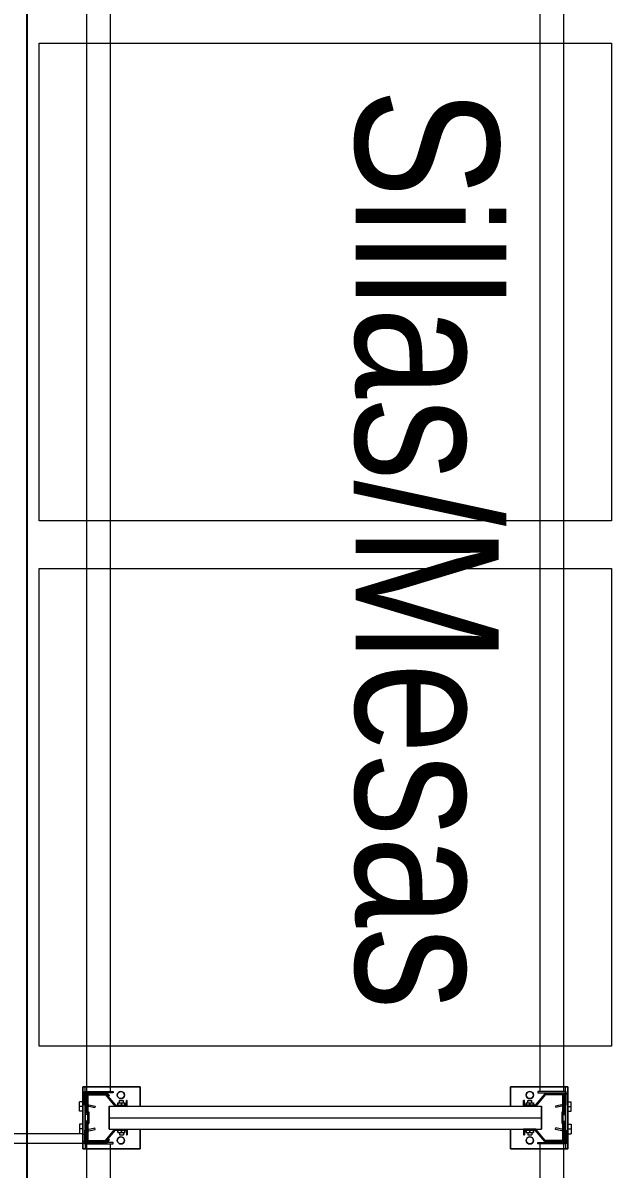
# Model space of a CAD drawing. Header units: metres. Extents: x 0 to 8715937, y -236336 to 216.
# Drawn here: x 122.657 to 123.91, y 82.687 to 85.087 of the extents above; entities that cross this region are included whole.
import ezdxf

# ---------------------------------------------------------------- set-up
doc = ezdxf.new("R2010")
doc.units = ezdxf.units.M
doc.header["$MEASUREMENT"] = 0
for name, color, linetype in [('0-BLOCK-EQUIPAMIENTO', 7, 'Continuous'), ('AAA BAST', 5, 'Continuous'), ('AAA CONECT', 3, 'Continuous'), ('AAA LARG', 1, 'Continuous'), ('AAA PALLETS', 7, 'Continuous'), ('TEXTO', 7, 'Continuous')]:
    doc.layers.add(name, color=color, linetype=linetype)
doc.styles.add('AR', font='arial.ttf')

# ---------------------------------------------------------------- blocks, each defined once
blk = doc.blocks.new('1A MODULO D FTE')
at = {"layer": 'AAA BAST', "lineweight": 5}
for points in [[(-2.34, 0.415), (-2.34, 0.417), (-2.35, 0.417), (-2.35, 0.44), (-2.326, 0.46), (-2.326, 0.5), (-2.366, 0.5), (-2.366, 0.498), (-2.386, 0.498), (-2.386, 0.5), (-2.426, 0.5), (-2.426, 0.46), (-2.402, 0.44), (-2.402, 0.417), (-2.412, 0.417), (-2.412, 0.415), (-2.4, 0.415), (-2.4, 0.4409), (-2.424, 0.4609), (-2.424, 0.498), (-2.388, 0.498), (-2.388, 0.496), (-2.364, 0.496), (-2.364, 0.498), (-2.328, 0.498), (-2.328, 0.4609), (-2.352, 0.4409), (-2.352, 0.415)], [(-0.012, 0.415), (-0.012, 0.417), (-0.002, 0.417), (-0.002, 0.44), (-0.026, 0.46), (-0.026, 0.5), (0.014, 0.5), (0.014, 0.498), (0.034, 0.498), (0.034, 0.5), (0.074, 0.5), (0.074, 0.46), (0.05, 0.44), (0.05, 0.417), (0.06, 0.417), (0.06, 0.415), (0.048, 0.415), (0.048, 0.4409), (0.072, 0.4609), (0.072, 0.498), (0.036, 0.498), (0.036, 0.496), (0.012, 0.496), (0.012, 0.498), (-0.024, 0.498), (-0.024, 0.4609), (0, 0.4409), (0, 0.415)], [(-2.34, -0.415), (-2.34, -0.417), (-2.35, -0.417), (-2.35, -0.44), (-2.326, -0.46), (-2.326, -0.5), (-2.366, -0.5), (-2.366, -0.498), (-2.386, -0.498), (-2.386, -0.5), (-2.426, -0.5), (-2.426, -0.46), (-2.402, -0.44), (-2.402, -0.417), (-2.412, -0.417), (-2.412, -0.415), (-2.4, -0.415), (-2.4, -0.4409), (-2.424, -0.4609), (-2.424, -0.498), (-2.388, -0.498), (-2.388, -0.496), (-2.364, -0.496), (-2.364, -0.498), (-2.328, -0.498), (-2.328, -0.4609), (-2.352, -0.4409), (-2.352, -0.415)], [(-0.012, -0.415), (-0.012, -0.417), (-0.002, -0.417), (-0.002, -0.44), (-0.026, -0.46), (-0.026, -0.5), (0.014, -0.5), (0.014, -0.498), (0.034, -0.498), (0.034, -0.5), (0.074, -0.5), (0.074, -0.46), (0.05, -0.44), (0.05, -0.417), (0.06, -0.417), (0.06, -0.415), (0.048, -0.415), (0.048, -0.4409), (0.072, -0.4609), (0.072, -0.498), (0.036, -0.498), (0.036, -0.496), (0.012, -0.496), (0.012, -0.498), (-0.024, -0.498), (-0.024, -0.4609), (0, -0.4409), (0, -0.415)]]:
    blk.add_hatch(color=251, dxfattribs=at).paths.add_polyline_path(points)
at = {"layer": 'AAA BAST', "color": 251, "lineweight": 5}
for p, q in [((-2.426, 0.5082), (-2.441, 0.5082)), ((-2.441, 0.5082), (-2.441, 0.3882)), ((-2.326, 0.5082), (-2.426, 0.5082)), ((-2.426, 0.5082), (-2.426, 0.5032)), ((-2.3895, 0.5152), (-2.4095, 0.5152)), ((-2.4095, 0.5082), (-2.4095, 0.5152)), ((-2.3995, 0.5082), (-2.3995, 0.5152)), ((-2.3895, 0.5082), (-2.3895, 0.5152)), ((-2.3625, 0.5152), (-2.3425, 0.5152)), ((-2.3625, 0.5082), (-2.3625, 0.5152)), ((-2.3525, 0.5082), (-2.3525, 0.5152)), ((-2.3425, 0.5082), (-2.3425, 0.5152)), ((-2.326, 0.5032), (-2.326, 0.5082)), ((-2.311, 0.5082), (-2.326, 0.5082)), ((-2.311, 0.3882), (-2.311, 0.5082)), ((-0.041, 0.3882), (-0.041, 0.5082)), ((-0.041, 0.5082), (-0.026, 0.5082)), ((-0.026, 0.5032), (-0.026, 0.5082)), ((-0.026, 0.5082), (0.074, 0.5082)), ((0.0105, 0.5152), (-0.0095, 0.5152)), ((-0.0095, 0.5082), (-0.0095, 0.5152)), ((0.0005, 0.5082), (0.0005, 0.5152)), ((0.0105, 0.5082), (0.0105, 0.5152)), ((0.0375, 0.5152), (0.0575, 0.5152)), ((0.0375, 0.5082), (0.0375, 0.5152)), ((0.0475, 0.5082), (0.0475, 0.5152)), ((0.0575, 0.5082), (0.0575, 0.5152)), ((0.074, 0.5082), (0.074, 0.5032)), ((0.074, 0.5082), (0.089, 0.5082)), ((0.089, 0.5082), (0.089, 0.3882)), ((-2.426, 0.5032), (-2.441, 0.5032)), ((-2.426, 0.5032), (-2.326, 0.5032)), ((-2.386, 0.5), (-2.426, 0.5)), ((-2.426, 0.5), (-2.426, 0.46)), ((-2.424, 0.498), (-2.424, 0.4609)), ((-2.388, 0.498), (-2.424, 0.498)), ((-2.416, 0.5), (-2.416, 0.5032)), ((-2.416, 0.5032), (-2.383, 0.5032)), ((-2.388, 0.498), (-2.388, 0.496)), ((-2.364, 0.496), (-2.388, 0.496)), ((-2.386, 0.5), (-2.386, 0.498)), ((-2.386, 0.5), (-2.383, 0.5)), ((-2.366, 0.498), (-2.386, 0.498)), ((-2.383, 0.5), (-2.383, 0.5032)), ((-2.369, 0.5), (-2.369, 0.5032)), ((-2.366, 0.5), (-2.369, 0.5)), ((-2.326, 0.5), (-2.366, 0.5)), ((-2.366, 0.5), (-2.366, 0.498)), ((-2.328, 0.498), (-2.364, 0.498)), ((-2.364, 0.498), (-2.364, 0.496)), ((-2.336, 0.5), (-2.336, 0.5032)), ((-2.328, 0.498), (-2.328, 0.4609)), ((-2.326, 0.5032), (-2.311, 0.5032)), ((-2.326, 0.5), (-2.326, 0.46)), ((-0.026, 0.5032), (-0.041, 0.5032)), ((0.074, 0.5032), (-0.026, 0.5032)), ((-0.026, 0.5), (0.014, 0.5)), ((-0.026, 0.5), (-0.026, 0.46)), ((-0.024, 0.498), (-0.024, 0.4609)), ((-0.024, 0.498), (0.012, 0.498)), ((-0.016, 0.5), (-0.016, 0.5032)), ((0.012, 0.498), (0.012, 0.496)), ((0.012, 0.496), (0.036, 0.496)), ((0.014, 0.5), (0.014, 0.498)), ((0.014, 0.5), (0.017, 0.5)), ((0.014, 0.498), (0.034, 0.498)), ((0.017, 0.5), (0.017, 0.5032)), ((0.031, 0.5), (0.031, 0.5032)), ((0.064, 0.5032), (0.031, 0.5032)), ((0.034, 0.5), (0.031, 0.5)), ((0.034, 0.5), (0.074, 0.5)), ((0.034, 0.5), (0.034, 0.498)), ((0.036, 0.498), (0.072, 0.498)), ((0.036, 0.498), (0.036, 0.496)), ((0.064, 0.5), (0.064, 0.5032)), ((0.072, 0.498), (0.072, 0.4609)), ((0.074, 0.5032), (0.089, 0.5032)), ((0.074, 0.5), (0.074, 0.46)), ((-2.426, 0.46), (-2.402, 0.44)), ((-2.424, 0.4609), (-2.4, 0.4409)), ((-2.328, 0.4609), (-2.352, 0.4409)), ((-2.326, 0.46), (-2.35, 0.44)), ((-0.026, 0.46), (-0.002, 0.44)), ((-0.024, 0.4609), (0, 0.4409)), ((0.072, 0.4609), (0.048, 0.4409)), ((0.074, 0.46), (0.05, 0.44)), ((-2.402, 0.436), (-2.407, 0.436)), ((-2.407, 0.421), (-2.407, 0.436)), ((-2.402, 0.44), (-2.402, 0.417)), ((-2.4, 0.453), (-2.376, 0.453)), ((-2.4, -0.453), (-2.4, 0.453)), ((-2.4, 0.4409), (-2.4, 0.415)), ((-2.376, 0.453), (-2.352, 0.453)), ((-2.376, -0.453), (-2.376, 0.453)), ((-2.352, -0.453), (-2.352, 0.453)), ((-2.352, 0.4409), (-2.352, 0.415)), ((-2.35, 0.44), (-2.35, 0.417)), ((-2.345, 0.436), (-2.35, 0.436)), ((-2.35, 0.421), (-2.35, 0.436)), ((-2.345, 0.421), (-2.345, 0.436)), ((-2.345, 0.4328), (-2.34, 0.4328)), ((-2.34, 0.4243), (-2.34, 0.4328)), ((-0.007, 0.4328), (-0.012, 0.4328)), ((-0.012, 0.4243), (-0.012, 0.4328)), ((-0.007, 0.436), (-0.002, 0.436)), ((-0.007, 0.421), (-0.007, 0.436)), ((-0.002, 0.44), (-0.002, 0.417)), ((-0.002, 0.421), (-0.002, 0.436)), ((0.024, 0.453), (0, 0.453)), ((0, -0.453), (0, 0.453)), ((0, 0.4409), (0, 0.415)), ((0.048, 0.453), (0.024, 0.453)), ((0.024, -0.453), (0.024, 0.453)), ((0.048, -0.453), (0.048, 0.453)), ((0.048, 0.4409), (0.048, 0.415)), ((0.05, 0.44), (0.05, 0.417)), ((0.05, 0.436), (0.055, 0.436)), ((0.055, 0.421), (0.055, 0.436)), ((-2.402, 0.417), (-2.412, 0.417)), ((-2.412, 0.417), (-2.412, 0.415)), ((-2.4, 0.415), (-2.412, 0.415)), ((-2.402, 0.4285), (-2.407, 0.4285)), ((-2.402, 0.421), (-2.407, 0.421)), ((-2.352, 0.415), (-2.34, 0.415)), ((-2.345, 0.4285), (-2.35, 0.4285)), ((-2.345, 0.421), (-2.35, 0.421)), ((-2.35, 0.417), (-2.34, 0.417)), ((-2.345, 0.4243), (-2.34, 0.4243)), ((-2.34, 0.415), (-2.34, 0.417)), ((-0.007, 0.4243), (-0.012, 0.4243)), ((-0.002, 0.417), (-0.012, 0.417)), ((-0.012, 0.415), (-0.012, 0.417)), ((0, 0.415), (-0.012, 0.415)), ((-0.007, 0.4285), (-0.002, 0.4285)), ((-0.007, 0.421), (-0.002, 0.421)), ((0.048, 0.415), (0.06, 0.415)), ((0.05, 0.4285), (0.055, 0.4285)), ((0.05, 0.421), (0.055, 0.421)), ((0.05, 0.417), (0.06, 0.417)), ((0.06, 0.417), (0.06, 0.415)), ((-2.441, 0.3882), (-2.4, 0.3882)), ((-2.352, 0.3882), (-2.311, 0.3882)), ((0, 0.3882), (-0.041, 0.3882)), ((0.089, 0.3882), (0.048, 0.3882)), ((-2.441, -0.5082), (-2.441, -0.3882)), ((-2.441, -0.3882), (-2.4, -0.3882)), ((-2.352, -0.3882), (-2.311, -0.3882)), ((-2.311, -0.3882), (-2.311, -0.5082)), ((0, -0.3882), (-0.041, -0.3882)), ((-0.041, -0.3882), (-0.041, -0.5082)), ((0.089, -0.3882), (0.048, -0.3882)), ((0.089, -0.5082), (0.089, -0.3882)), ((-2.4, -0.415), (-2.412, -0.415)), ((-2.412, -0.417), (-2.412, -0.415)), ((-2.402, -0.417), (-2.412, -0.417)), ((-2.402, -0.4199), (-2.407, -0.4199)), ((-2.407, -0.4349), (-2.407, -0.4199)), ((-2.402, -0.4274), (-2.407, -0.4274)), ((-2.402, -0.44), (-2.402, -0.417)), ((-2.4, -0.4409), (-2.4, -0.415)), ((-2.352, -0.4409), (-2.352, -0.415)), ((-2.352, -0.415), (-2.34, -0.415)), ((-2.35, -0.44), (-2.35, -0.417)), ((-2.35, -0.417), (-2.34, -0.417)), ((-2.345, -0.4199), (-2.35, -0.4199)), ((-2.35, -0.4349), (-2.35, -0.4199)), ((-2.345, -0.4274), (-2.35, -0.4274)), ((-2.345, -0.4349), (-2.345, -0.4199)), ((-2.345, -0.4232), (-2.34, -0.4232)), ((-2.345, -0.4317), (-2.34, -0.4317)), ((-2.34, -0.415), (-2.34, -0.417)), ((-2.34, -0.4317), (-2.34, -0.4232)), ((0, -0.415), (-0.012, -0.415)), ((-0.012, -0.415), (-0.012, -0.417)), ((-0.002, -0.417), (-0.012, -0.417)), ((-0.007, -0.4232), (-0.012, -0.4232)), ((-0.012, -0.4317), (-0.012, -0.4232)), ((-0.007, -0.4317), (-0.012, -0.4317)), ((-0.007, -0.4199), (-0.002, -0.4199)), ((-0.007, -0.4349), (-0.007, -0.4199)), ((-0.007, -0.4274), (-0.002, -0.4274)), ((-0.002, -0.44), (-0.002, -0.417)), ((-0.002, -0.4349), (-0.002, -0.4199)), ((0, -0.4409), (0, -0.415)), ((0.048, -0.4409), (0.048, -0.415)), ((0.048, -0.415), (0.06, -0.415)), ((0.05, -0.44), (0.05, -0.417)), ((0.05, -0.417), (0.06, -0.417)), ((0.05, -0.4199), (0.055, -0.4199)), ((0.05, -0.4274), (0.055, -0.4274)), ((0.055, -0.4349), (0.055, -0.4199)), ((0.06, -0.417), (0.06, -0.415)), ((-2.426, -0.46), (-2.402, -0.44)), ((-2.424, -0.4609), (-2.4, -0.4409)), ((-2.402, -0.4349), (-2.407, -0.4349)), ((-2.4, -0.453), (-2.376, -0.453)), ((-2.376, -0.453), (-2.352, -0.453)), ((-2.328, -0.4609), (-2.352, -0.4409)), ((-2.345, -0.4349), (-2.35, -0.4349)), ((-2.326, -0.46), (-2.35, -0.44)), ((-0.026, -0.46), (-0.002, -0.44)), ((-0.024, -0.4609), (0, -0.4409)), ((-0.007, -0.4349), (-0.002, -0.4349)), ((0.024, -0.453), (0, -0.453)), ((0.048, -0.453), (0.024, -0.453)), ((0.072, -0.4609), (0.048, -0.4409)), ((0.05, -0.4349), (0.055, -0.4349)), ((0.074, -0.46), (0.05, -0.44)), ((-2.426, -0.5), (-2.426, -0.46)), ((-2.424, -0.498), (-2.424, -0.4609)), ((-2.328, -0.498), (-2.328, -0.4609)), ((-2.326, -0.5), (-2.326, -0.46)), ((-0.026, -0.5), (-0.026, -0.46)), ((-0.024, -0.498), (-0.024, -0.4609)), ((0.072, -0.498), (0.072, -0.4609)), ((0.074, -0.5), (0.074, -0.46)), ((-2.426, -0.5032), (-2.441, -0.5032)), ((-2.386, -0.5), (-2.426, -0.5)), ((-2.426, -0.5032), (-2.326, -0.5032)), ((-2.426, -0.5082), (-2.426, -0.5032)), ((-2.388, -0.498), (-2.424, -0.498)), ((-2.416, -0.5), (-2.416, -0.5032)), ((-2.416, -0.5032), (-2.383, -0.5032)), ((-2.388, -0.498), (-2.388, -0.496)), ((-2.364, -0.496), (-2.388, -0.496)), ((-2.366, -0.498), (-2.386, -0.498)), ((-2.386, -0.5), (-2.386, -0.498)), ((-2.386, -0.5), (-2.383, -0.5)), ((-2.383, -0.5), (-2.383, -0.5032)), ((-2.369, -0.5), (-2.369, -0.5032)), ((-2.366, -0.5), (-2.369, -0.5)), ((-2.366, -0.5), (-2.366, -0.498)), ((-2.326, -0.5), (-2.366, -0.5)), ((-2.364, -0.498), (-2.364, -0.496)), ((-2.328, -0.498), (-2.364, -0.498)), ((-2.336, -0.5), (-2.336, -0.5032)), ((-2.326, -0.5032), (-2.326, -0.5082)), ((-2.326, -0.5032), (-2.311, -0.5032)), ((-0.026, -0.5032), (-0.041, -0.5032)), ((-0.026, -0.5), (0.014, -0.5)), ((0.074, -0.5032), (-0.026, -0.5032)), ((-0.026, -0.5032), (-0.026, -0.5082)), ((-0.024, -0.498), (0.012, -0.498)), ((-0.016, -0.5), (-0.016, -0.5032)), ((0.012, -0.498), (0.012, -0.496)), ((0.012, -0.496), (0.036, -0.496)), ((0.014, -0.498), (0.034, -0.498)), ((0.014, -0.5), (0.014, -0.498)), ((0.014, -0.5), (0.017, -0.5)), ((0.017, -0.5), (0.017, -0.5032)), ((0.031, -0.5), (0.031, -0.5032)), ((0.034, -0.5), (0.031, -0.5)), ((0.064, -0.5032), (0.031, -0.5032)), ((0.034, -0.5), (0.034, -0.498)), ((0.034, -0.5), (0.074, -0.5)), ((0.036, -0.498), (0.036, -0.496)), ((0.036, -0.498), (0.072, -0.498)), ((0.064, -0.5), (0.064, -0.5032)), ((0.074, -0.5082), (0.074, -0.5032)), ((0.074, -0.5032), (0.089, -0.5032)), ((-2.426, -0.5082), (-2.441, -0.5082)), ((-2.326, -0.5082), (-2.426, -0.5082)), ((-2.4095, -0.5082), (-2.4095, -0.5152)), ((-2.3895, -0.5152), (-2.4095, -0.5152)), ((-2.3995, -0.5082), (-2.3995, -0.5152)), ((-2.3895, -0.5082), (-2.3895, -0.5152)), ((-2.3625, -0.5082), (-2.3625, -0.5152)), ((-2.3625, -0.5152), (-2.3425, -0.5152)), ((-2.3525, -0.5082), (-2.3525, -0.5152)), ((-2.3425, -0.5082), (-2.3425, -0.5152)), ((-2.311, -0.5082), (-2.326, -0.5082)), ((-0.041, -0.5082), (-0.026, -0.5082)), ((-0.026, -0.5082), (0.074, -0.5082)), ((-0.0095, -0.5082), (-0.0095, -0.5152)), ((0.0105, -0.5152), (-0.0095, -0.5152)), ((0.0005, -0.5082), (0.0005, -0.5152)), ((0.0105, -0.5082), (0.0105, -0.5152)), ((0.0375, -0.5082), (0.0375, -0.5152)), ((0.0375, -0.5152), (0.0575, -0.5152)), ((0.0475, -0.5082), (0.0475, -0.5152)), ((0.0575, -0.5082), (0.0575, -0.5152)), ((0.074, -0.5082), (0.089, -0.5082))]:
    blk.add_line(p, q, dxfattribs=at)
for centre in [(-2.4235, 0.4285), (-2.3285, 0.4285), (-0.0235, 0.4285), (0.0715, 0.4285), (-2.4235, -0.4285), (-2.3285, -0.4285), (-0.0235, -0.4285), (0.0715, -0.4285)]:
    blk.add_circle(centre, 0.0075, dxfattribs=at)
at = {"layer": 'AAA CONECT', "color": 251, "lineweight": 5}
for p, q in [((-2.4223, -0.4527), (-2.43, -0.4591)), ((-2.421, -0.4542), (-2.428, -0.46)), ((-2.4223, -0.4527), (-2.421, -0.4542)), ((-2.3297, -0.4527), (-2.331, -0.4542)), ((-2.331, -0.4542), (-2.324, -0.46)), ((-2.3297, -0.4527), (-2.322, -0.4591)), ((-0.0223, -0.4527), (-0.03, -0.4591)), ((-0.021, -0.4542), (-0.028, -0.46)), ((-0.0223, -0.4527), (-0.021, -0.4542)), ((-2.428, -0.5016), (-2.428, -0.46)), ((-2.324, -0.5016), (-2.324, -0.46)), ((-0.028, -0.5016), (-0.028, -0.46)), ((-2.428, -0.5016), (-2.415, -0.5016)), ((-2.41, -0.5066), (-2.415, -0.5016)), ((-2.342, -0.5066), (-2.337, -0.5016)), ((-2.324, -0.5016), (-2.337, -0.5016)), ((-0.028, -0.5016), (-0.015, -0.5016)), ((-0.01, -0.5066), (-0.015, -0.5016))]:
    blk.add_line(p, q, dxfattribs=at)
at = {"layer": 'AAA CONECT', "color": 251, "lineweight": 5, "ltscale": 0.21}
for p, q in [((-2.43, -0.4591), (-2.43, -0.7909)), ((-0.03, -0.4591), (-0.03, -0.7909)), ((-2.41, -0.5066), (-2.41, -0.7434)), ((-0.01, -0.5066), (-0.01, -0.7434))]:
    blk.add_line(p, q, dxfattribs=at)
at = {"layer": 'AAA LARG', "color": 251, "lineweight": 5}
for p, q in [((-2.35, 0.505), (-2.3547, 0.4829)), ((-2.35, 0.505), (-2.321, 0.505)), ((-2.321, 0.505), (-2.321, 0.445)), ((-0.002, 0.505), (-0.031, 0.505)), ((-0.031, 0.505), (-0.031, 0.445)), ((-0.002, 0.505), (0.0027, 0.4829)), ((-2.3516, 0.4822), (-2.3547, 0.4829)), ((-2.3474, 0.5018), (-2.3516, 0.4822)), ((-2.3242, 0.5018), (-2.3474, 0.5018)), ((-2.3242, 0.445), (-2.3242, 0.5018)), ((-2.321, 0.5), (-0.031, 0.5)), ((-0.0278, 0.445), (-0.0278, 0.5018)), ((-0.0278, 0.5018), (-0.0046, 0.5018)), ((-0.0046, 0.5018), (-0.0004, 0.4822)), ((-0.0004, 0.4822), (0.0027, 0.4829)), ((-2.321, 0.445), (-2.3242, 0.445)), ((-2.321, 0.45), (-0.031, 0.45)), ((-0.031, 0.445), (-0.0278, 0.445)), ((-2.321, -0.445), (-2.3242, -0.445)), ((-2.3242, -0.445), (-2.3242, -0.5018)), ((-2.321, -0.505), (-2.321, -0.445)), ((-2.321, -0.45), (-0.031, -0.45)), ((-0.031, -0.505), (-0.031, -0.445)), ((-0.031, -0.445), (-0.0278, -0.445)), ((-0.0278, -0.445), (-0.0278, -0.5018)), ((-2.3516, -0.4822), (-2.3547, -0.4829)), ((-2.35, -0.505), (-2.3547, -0.4829)), ((-2.3474, -0.5018), (-2.3516, -0.4822)), ((-2.3242, -0.5018), (-2.3474, -0.5018)), ((-2.321, -0.5), (-0.031, -0.5)), ((-0.0278, -0.5018), (-0.0046, -0.5018)), ((-0.0046, -0.5018), (-0.0004, -0.4822)), ((-0.002, -0.505), (0.0027, -0.4829)), ((-0.0004, -0.4822), (0.0027, -0.4829)), ((-2.35, -0.505), (-2.321, -0.505)), ((-0.002, -0.505), (-0.031, -0.505))]:
    blk.add_line(p, q, dxfattribs=at)
at = {"layer": 'AAA PALLETS', "color": 251, "lineweight": 5, "ltscale": 0.21}
for p, q in [((-1.226, 0.6), (-2.226, 0.6)), ((-2.226, 0.6), (-2.226, -0.6)), ((-1.226, -0.6), (-1.226, 0.6)), ((-0.126, 0.6), (-1.126, 0.6)), ((-1.126, 0.6), (-1.126, -0.6)), ((-0.126, -0.6), (-0.126, 0.6)), ((-2.226, -0.6), (-1.226, -0.6)), ((-1.126, -0.6), (-0.126, -0.6))]:
    blk.add_line(p, q, dxfattribs=at)
blk = doc.blocks.new('DPM-EQUIPAMIENTO')
at = {"layer": 'AAA BAST', "xscale": -1, "rotation": 270}
for p in [(35.5705, 85.1703), (35.5705, 82.7703)]:
    blk.add_blockref('1A MODULO D FTE', p, dxfattribs=at)

msp = doc.modelspace()

# ---------------------------------------------------------------- hatches: boundary and pattern name
at = {"layer": 'AAA BAST', "lineweight": 5}
for points in [[(122.8755, 82.7583), (122.8735, 82.7583), (122.8735, 82.7683), (122.8505, 82.7683), (122.8305, 82.7443), (122.7905, 82.7443), (122.7905, 82.7843), (122.7925, 82.7843), (122.7925, 82.8043), (122.7905, 82.8043), (122.7905, 82.8443), (122.8305, 82.8443), (122.8505, 82.8203), (122.8735, 82.8203), (122.8735, 82.8303), (122.8755, 82.8303), (122.8755, 82.8183), (122.8496, 82.8183), (122.8296, 82.8423), (122.7925, 82.8423), (122.7925, 82.8063), (122.7945, 82.8063), (122.7945, 82.7823), (122.7925, 82.7823), (122.7925, 82.7463), (122.8296, 82.7463), (122.8496, 82.7703), (122.8755, 82.7703)], [(122.8755, 82.8303), (122.8735, 82.8303), (122.8735, 82.8203), (122.8505, 82.8203), (122.8305, 82.8443), (122.7905, 82.8443), (122.7905, 82.8043), (122.7925, 82.8043), (122.7925, 82.7843), (122.7905, 82.7843), (122.7905, 82.7443), (122.8305, 82.7443), (122.8505, 82.7683), (122.8735, 82.7683), (122.8735, 82.7583), (122.8755, 82.7583), (122.8755, 82.7703), (122.8496, 82.7703), (122.8296, 82.7463), (122.7925, 82.7463), (122.7925, 82.7823), (122.7945, 82.7823), (122.7945, 82.8063), (122.7925, 82.8063), (122.7925, 82.8423), (122.8296, 82.8423), (122.8496, 82.8183), (122.8755, 82.8183)], [(123.7055, 82.7583), (123.7075, 82.7583), (123.7075, 82.7683), (123.7305, 82.7683), (123.7505, 82.7443), (123.7905, 82.7443), (123.7905, 82.7843), (123.7885, 82.7843), (123.7885, 82.8043), (123.7905, 82.8043), (123.7905, 82.8443), (123.7505, 82.8443), (123.7305, 82.8203), (123.7075, 82.8203), (123.7075, 82.8303), (123.7055, 82.8303), (123.7055, 82.8183), (123.7315, 82.8183), (123.7515, 82.8423), (123.7885, 82.8423), (123.7885, 82.8063), (123.7865, 82.8063), (123.7865, 82.7823), (123.7885, 82.7823), (123.7885, 82.7463), (123.7515, 82.7463), (123.7315, 82.7703), (123.7055, 82.7703)], [(123.7055, 82.8303), (123.7075, 82.8303), (123.7075, 82.8203), (123.7305, 82.8203), (123.7505, 82.8443), (123.7905, 82.8443), (123.7905, 82.8043), (123.7885, 82.8043), (123.7885, 82.7843), (123.7905, 82.7843), (123.7905, 82.7443), (123.7505, 82.7443), (123.7305, 82.7683), (123.7075, 82.7683), (123.7075, 82.7583), (123.7055, 82.7583), (123.7055, 82.7703), (123.7315, 82.7703), (123.7515, 82.7463), (123.7885, 82.7463), (123.7885, 82.7823), (123.7865, 82.7823), (123.7865, 82.8063), (123.7885, 82.8063), (123.7885, 82.8423), (123.7515, 82.8423), (123.7315, 82.8183), (123.7055, 82.8183)]]:
    msp.add_hatch(color=251, dxfattribs=at).paths.add_polyline_path(points)

# ---------------------------------------------------------------- linework, layer by layer
at = {"ltscale": 0.1}
msp.add_lwpolyline([(122.6655, 88.6593), (140.6478, 88.6593), (140.6478, 72.1293), (122.6655, 72.1293)], close=True, dxfattribs=at)
at = {"layer": 'AAA BAST', "color": 251, "lineweight": 5}
for p, q in [((122.7823, 82.8443), (122.7823, 82.8593)), ((122.7823, 82.8593), (122.9023, 82.8593)), ((122.9023, 82.8593), (122.7823, 82.8593)), ((122.7823, 82.8593), (122.7823, 82.8443)), ((122.7873, 82.8443), (122.7873, 82.8593)), ((122.7873, 82.8443), (122.7873, 82.8593)), ((122.9023, 82.8593), (122.9023, 82.8183)), ((122.9023, 82.8183), (122.9023, 82.8593)), ((123.7987, 82.8593), (123.6787, 82.8593)), ((123.6787, 82.8593), (123.6787, 82.8183)), ((123.6787, 82.8183), (123.6787, 82.8593)), ((123.6787, 82.8593), (123.7987, 82.8593)), ((123.7937, 82.8443), (123.7937, 82.8593)), ((123.7937, 82.8443), (123.7937, 82.8593)), ((123.7987, 82.8443), (123.7987, 82.8593)), ((123.7987, 82.8593), (123.7987, 82.8443)), ((122.7753, 82.8078), (122.7753, 82.8278)), ((122.7823, 82.8278), (122.7753, 82.8278)), ((122.7753, 82.8078), (122.7753, 82.8278)), ((122.7823, 82.8278), (122.7753, 82.8278)), ((122.7823, 82.7443), (122.7823, 82.8443)), ((122.7823, 82.8443), (122.7873, 82.8443)), ((122.7873, 82.8443), (122.7823, 82.8443)), ((122.7823, 82.8443), (122.7823, 82.7443)), ((122.7873, 82.8443), (122.7873, 82.7443)), ((122.7873, 82.7443), (122.7873, 82.8443)), ((122.7905, 82.8343), (122.7873, 82.8343)), ((122.7873, 82.8343), (122.7873, 82.8013)), ((122.7905, 82.8343), (122.7873, 82.8343)), ((122.7905, 82.8043), (122.7905, 82.8443)), ((122.7905, 82.8443), (122.8305, 82.8443)), ((122.7905, 82.8443), (122.7905, 82.8043)), ((122.7905, 82.8443), (122.8305, 82.8443)), ((122.7925, 82.8423), (122.8296, 82.8423)), ((122.7925, 82.8063), (122.7925, 82.8423)), ((122.7925, 82.8423), (122.8296, 82.8423)), ((122.7925, 82.8423), (122.7925, 82.8063)), ((122.8296, 82.8423), (122.8496, 82.8183)), ((122.8296, 82.8423), (122.8496, 82.8183)), ((122.8305, 82.8443), (122.8505, 82.8203)), ((122.8305, 82.8443), (122.8505, 82.8203)), ((122.8556, 82.8203), (122.8556, 82.8253)), ((122.8556, 82.8253), (122.8706, 82.8253)), ((122.8556, 82.8253), (122.8556, 82.8203)), ((122.8556, 82.8253), (122.8706, 82.8253)), ((122.8588, 82.8253), (122.8588, 82.8303)), ((122.8588, 82.8303), (122.8673, 82.8303)), ((122.8631, 82.8203), (122.8631, 82.8253)), ((122.8631, 82.8253), (122.8631, 82.8203)), ((122.8673, 82.8253), (122.8673, 82.8303)), ((122.8706, 82.8203), (122.8706, 82.8253)), ((122.8706, 82.8253), (122.8706, 82.8203)), ((122.8735, 82.8203), (122.8735, 82.8303)), ((122.8735, 82.8303), (122.8755, 82.8303)), ((122.8735, 82.8203), (122.8735, 82.8303)), ((122.8755, 82.8303), (122.8735, 82.8303)), ((122.8755, 82.8183), (122.8755, 82.8303)), ((122.8755, 82.8183), (122.8755, 82.8303)), ((123.7055, 82.8183), (123.7055, 82.8303)), ((123.7075, 82.8303), (123.7055, 82.8303)), ((123.7055, 82.8183), (123.7055, 82.8303)), ((123.7055, 82.8303), (123.7075, 82.8303)), ((123.7075, 82.8203), (123.7075, 82.8303)), ((123.7075, 82.8203), (123.7075, 82.8303)), ((123.7115, 82.8203), (123.7115, 82.8253)), ((123.7115, 82.8253), (123.7265, 82.8253)), ((123.7115, 82.8253), (123.7115, 82.8203)), ((123.7115, 82.8253), (123.7265, 82.8253)), ((123.7148, 82.8253), (123.7148, 82.8303)), ((123.7148, 82.8303), (123.7233, 82.8303)), ((123.719, 82.8203), (123.719, 82.8253)), ((123.719, 82.8253), (123.719, 82.8203)), ((123.7233, 82.8253), (123.7233, 82.8303)), ((123.7265, 82.8203), (123.7265, 82.8253)), ((123.7265, 82.8253), (123.7265, 82.8203)), ((123.7505, 82.8443), (123.7305, 82.8203)), ((123.7505, 82.8443), (123.7305, 82.8203)), ((123.7515, 82.8423), (123.7315, 82.8183)), ((123.7515, 82.8423), (123.7315, 82.8183)), ((123.7905, 82.8443), (123.7505, 82.8443)), ((123.7905, 82.8443), (123.7505, 82.8443)), ((123.7885, 82.8423), (123.7515, 82.8423)), ((123.7885, 82.8423), (123.7515, 82.8423)), ((123.7885, 82.8063), (123.7885, 82.8423)), ((123.7885, 82.8423), (123.7885, 82.8063)), ((123.7905, 82.8043), (123.7905, 82.8443)), ((123.7905, 82.8443), (123.7905, 82.8043)), ((123.7905, 82.8343), (123.7937, 82.8343)), ((123.7905, 82.8343), (123.7937, 82.8343)), ((123.7937, 82.8443), (123.7937, 82.7443)), ((123.7987, 82.8443), (123.7937, 82.8443)), ((123.7937, 82.7443), (123.7937, 82.8443)), ((123.7937, 82.8443), (123.7987, 82.8443)), ((123.7937, 82.8343), (123.7937, 82.8013)), ((123.7987, 82.7443), (123.7987, 82.8443)), ((123.7987, 82.8443), (123.7987, 82.7443)), ((123.7987, 82.8278), (123.8057, 82.8278)), ((123.7987, 82.8278), (123.8057, 82.8278)), ((123.8057, 82.8078), (123.8057, 82.8278)), ((123.8057, 82.8078), (123.8057, 82.8278)), ((122.7823, 82.8178), (122.7753, 82.8178)), ((122.7823, 82.8178), (122.7753, 82.8178)), ((122.7823, 82.8078), (122.7753, 82.8078)), ((122.7823, 82.8078), (122.7753, 82.8078)), ((122.7905, 82.8013), (122.7873, 82.8013)), ((122.7905, 82.8013), (122.7873, 82.8013)), ((122.7905, 82.8043), (122.7925, 82.8043)), ((122.7905, 82.8043), (122.7905, 82.8013)), ((122.7905, 82.8043), (122.7925, 82.8043)), ((122.7905, 82.8043), (122.7905, 82.8013)), ((122.7925, 82.8063), (122.7945, 82.8063)), ((122.7925, 82.8063), (122.7945, 82.8063)), ((122.7925, 82.7843), (122.7925, 82.8043)), ((122.7925, 82.8043), (122.7925, 82.7843)), ((122.7945, 82.7823), (122.7945, 82.8063)), ((122.7945, 82.8063), (122.7945, 82.7823)), ((122.8376, 82.8183), (122.8376, 82.7943)), ((122.8376, 82.8183), (123.7435, 82.8183)), ((122.8376, 82.7943), (122.8376, 82.8183)), ((122.8376, 82.8183), (123.7435, 82.8183)), ((122.8496, 82.8183), (122.8755, 82.8183)), ((122.8496, 82.8183), (122.8755, 82.8183)), ((122.8505, 82.8203), (122.8735, 82.8203)), ((122.8505, 82.8203), (122.8735, 82.8203)), ((122.8556, 82.8203), (122.8706, 82.8203)), ((123.7315, 82.8183), (123.7055, 82.8183)), ((123.7315, 82.8183), (123.7055, 82.8183)), ((123.7305, 82.8203), (123.7075, 82.8203)), ((123.7305, 82.8203), (123.7075, 82.8203)), ((123.7115, 82.8203), (123.7265, 82.8203)), ((123.7435, 82.8183), (123.7435, 82.7943)), ((123.7435, 82.7943), (123.7435, 82.8183)), ((123.7885, 82.8063), (123.7865, 82.8063)), ((123.7865, 82.7823), (123.7865, 82.8063)), ((123.7885, 82.8063), (123.7865, 82.8063)), ((123.7865, 82.8063), (123.7865, 82.7823)), ((123.7885, 82.7843), (123.7885, 82.8043)), ((123.7905, 82.8043), (123.7885, 82.8043)), ((123.7885, 82.8043), (123.7885, 82.7843)), ((123.7905, 82.8043), (123.7885, 82.8043)), ((123.7905, 82.8043), (123.7905, 82.8013)), ((123.7905, 82.8043), (123.7905, 82.8013)), ((123.7905, 82.8013), (123.7937, 82.8013)), ((123.7905, 82.8013), (123.7937, 82.8013)), ((123.7987, 82.8178), (123.8057, 82.8178)), ((123.7987, 82.8178), (123.8057, 82.8178)), ((123.7987, 82.8078), (123.8057, 82.8078)), ((123.7987, 82.8078), (123.8057, 82.8078)), ((122.7753, 82.7808), (122.7753, 82.7608)), ((122.7823, 82.7808), (122.7753, 82.7808)), ((122.7753, 82.7808), (122.7753, 82.7608)), ((122.7823, 82.7808), (122.7753, 82.7808)), ((122.7905, 82.7873), (122.7873, 82.7873)), ((122.7905, 82.7873), (122.7873, 82.7873)), ((122.7873, 82.7543), (122.7873, 82.7873)), ((122.7905, 82.7843), (122.7905, 82.7873)), ((122.7905, 82.7843), (122.7905, 82.7873)), ((122.7905, 82.7443), (122.7905, 82.7843)), ((122.7905, 82.7843), (122.7925, 82.7843)), ((122.7905, 82.7843), (122.7905, 82.7443)), ((122.7905, 82.7843), (122.7925, 82.7843)), ((122.7925, 82.7463), (122.7925, 82.7823)), ((122.7925, 82.7823), (122.7945, 82.7823)), ((122.7925, 82.7823), (122.7925, 82.7463)), ((122.7925, 82.7823), (122.7945, 82.7823)), ((122.8376, 82.7943), (122.8376, 82.7703)), ((122.8376, 82.7943), (123.7435, 82.7943)), ((122.8376, 82.7703), (122.8376, 82.7943)), ((122.8376, 82.7943), (123.7435, 82.7943)), ((123.7435, 82.7943), (123.7435, 82.7703)), ((123.7435, 82.7703), (123.7435, 82.7943)), ((123.7885, 82.7823), (123.7865, 82.7823)), ((123.7885, 82.7823), (123.7865, 82.7823)), ((123.7905, 82.7843), (123.7885, 82.7843)), ((123.7905, 82.7843), (123.7885, 82.7843)), ((123.7885, 82.7463), (123.7885, 82.7823)), ((123.7885, 82.7823), (123.7885, 82.7463)), ((123.7905, 82.7873), (123.7937, 82.7873)), ((123.7905, 82.7843), (123.7905, 82.7873)), ((123.7905, 82.7873), (123.7937, 82.7873)), ((123.7905, 82.7843), (123.7905, 82.7873)), ((123.7905, 82.7443), (123.7905, 82.7843)), ((123.7905, 82.7843), (123.7905, 82.7443)), ((123.7937, 82.7543), (123.7937, 82.7873)), ((123.7987, 82.7808), (123.8057, 82.7808)), ((123.7987, 82.7808), (123.8057, 82.7808)), ((123.8057, 82.7808), (123.8057, 82.7608)), ((123.8057, 82.7808), (123.8057, 82.7608)), ((122.7823, 82.7708), (122.7753, 82.7708)), ((122.7823, 82.7708), (122.7753, 82.7708)), ((122.7823, 82.7608), (122.7753, 82.7608)), ((122.7823, 82.7608), (122.7753, 82.7608)), ((122.7905, 82.7543), (122.7873, 82.7543)), ((122.7905, 82.7543), (122.7873, 82.7543)), ((122.8296, 82.7463), (122.8496, 82.7703)), ((122.8296, 82.7463), (122.8496, 82.7703)), ((122.8305, 82.7443), (122.8505, 82.7683)), ((122.8305, 82.7443), (122.8505, 82.7683)), ((122.8376, 82.7703), (123.7435, 82.7703)), ((122.8376, 82.7703), (123.7435, 82.7703)), ((122.8496, 82.7703), (122.8755, 82.7703)), ((122.8496, 82.7703), (122.8755, 82.7703)), ((122.8505, 82.7683), (122.8735, 82.7683)), ((122.8505, 82.7683), (122.8735, 82.7683)), ((122.8556, 82.7633), (122.8556, 82.7683)), ((122.8556, 82.7683), (122.8706, 82.7683)), ((122.8556, 82.7683), (122.8556, 82.7633)), ((122.8556, 82.7633), (122.8706, 82.7633)), ((122.8556, 82.7633), (122.8706, 82.7633)), ((122.8588, 82.7633), (122.8588, 82.7583)), ((122.8588, 82.7583), (122.8673, 82.7583)), ((122.8631, 82.7633), (122.8631, 82.7683)), ((122.8631, 82.7683), (122.8631, 82.7633)), ((122.8673, 82.7633), (122.8673, 82.7583)), ((122.8706, 82.7633), (122.8706, 82.7683)), ((122.8706, 82.7683), (122.8706, 82.7633)), ((122.8735, 82.7683), (122.8735, 82.7583)), ((122.8735, 82.7683), (122.8735, 82.7583)), ((122.8755, 82.7583), (122.8735, 82.7583)), ((122.8735, 82.7583), (122.8755, 82.7583)), ((122.8755, 82.7703), (122.8755, 82.7583)), ((122.8755, 82.7703), (122.8755, 82.7583)), ((122.9023, 82.7703), (122.9023, 82.7293)), ((122.9023, 82.7293), (122.9023, 82.7703)), ((123.6787, 82.7703), (123.6787, 82.7293)), ((123.6787, 82.7293), (123.6787, 82.7703)), ((123.7315, 82.7703), (123.7055, 82.7703)), ((123.7055, 82.7703), (123.7055, 82.7583)), ((123.7315, 82.7703), (123.7055, 82.7703)), ((123.7055, 82.7703), (123.7055, 82.7583)), ((123.7055, 82.7583), (123.7075, 82.7583)), ((123.7075, 82.7583), (123.7055, 82.7583)), ((123.7305, 82.7683), (123.7075, 82.7683)), ((123.7075, 82.7683), (123.7075, 82.7583)), ((123.7305, 82.7683), (123.7075, 82.7683)), ((123.7075, 82.7683), (123.7075, 82.7583)), ((123.7115, 82.7633), (123.7115, 82.7683)), ((123.7115, 82.7683), (123.7265, 82.7683)), ((123.7115, 82.7683), (123.7115, 82.7633)), ((123.7115, 82.7633), (123.7265, 82.7633)), ((123.7115, 82.7633), (123.7265, 82.7633)), ((123.7148, 82.7633), (123.7148, 82.7583)), ((123.7148, 82.7583), (123.7233, 82.7583)), ((123.719, 82.7633), (123.719, 82.7683)), ((123.719, 82.7683), (123.719, 82.7633)), ((123.7233, 82.7633), (123.7233, 82.7583)), ((123.7265, 82.7633), (123.7265, 82.7683)), ((123.7265, 82.7683), (123.7265, 82.7633)), ((123.7505, 82.7443), (123.7305, 82.7683)), ((123.7505, 82.7443), (123.7305, 82.7683)), ((123.7515, 82.7463), (123.7315, 82.7703)), ((123.7515, 82.7463), (123.7315, 82.7703)), ((123.7905, 82.7543), (123.7937, 82.7543)), ((123.7905, 82.7543), (123.7937, 82.7543)), ((123.7987, 82.7708), (123.8057, 82.7708)), ((123.7987, 82.7708), (123.8057, 82.7708)), ((123.7987, 82.7608), (123.8057, 82.7608)), ((123.7987, 82.7608), (123.8057, 82.7608)), ((122.7873, 82.7443), (122.7823, 82.7443)), ((122.7823, 82.7293), (122.7823, 82.7443)), ((122.7823, 82.7443), (122.7873, 82.7443)), ((122.7823, 82.7443), (122.7823, 82.7293)), ((122.9023, 82.7293), (122.7823, 82.7293)), ((122.7823, 82.7293), (122.9023, 82.7293)), ((122.7873, 82.7443), (122.7873, 82.7293)), ((122.7873, 82.7443), (122.7873, 82.7293)), ((122.7905, 82.7443), (122.8305, 82.7443)), ((122.7905, 82.7443), (122.8305, 82.7443)), ((122.7925, 82.7463), (122.8296, 82.7463)), ((122.7925, 82.7463), (122.8296, 82.7463)), ((123.6787, 82.7293), (123.7987, 82.7293)), ((123.7987, 82.7293), (123.6787, 82.7293)), ((123.7905, 82.7443), (123.7505, 82.7443)), ((123.7905, 82.7443), (123.7505, 82.7443)), ((123.7885, 82.7463), (123.7515, 82.7463)), ((123.7885, 82.7463), (123.7515, 82.7463)), ((123.7937, 82.7443), (123.7987, 82.7443)), ((123.7937, 82.7443), (123.7937, 82.7293)), ((123.7987, 82.7443), (123.7937, 82.7443)), ((123.7937, 82.7443), (123.7937, 82.7293)), ((123.7987, 82.7293), (123.7987, 82.7443)), ((123.7987, 82.7443), (123.7987, 82.7293))]:
    msp.add_line(p, q, dxfattribs=at)
for centre in [(122.862, 82.8418), (122.862, 82.8418), (123.719, 82.8418), (123.719, 82.8418), (122.862, 82.7468), (122.862, 82.7468), (123.719, 82.7468), (123.719, 82.7468)]:
    msp.add_circle(centre, 0.0075, dxfattribs=at)
at = {"layer": 'AAA CONECT', "color": 251, "lineweight": 5}
for p, q in [((122.8379, 82.8406), (122.8315, 82.8483)), ((122.7839, 82.8283), (122.7889, 82.8333)), ((122.7889, 82.8463), (122.8305, 82.8463)), ((122.7889, 82.8463), (122.7889, 82.8333)), ((122.8363, 82.8393), (122.8305, 82.8463)), ((122.8379, 82.8406), (122.8363, 82.8393)), ((122.7839, 82.7603), (122.7889, 82.7553)), ((122.7839, 82.7603), (122.7889, 82.7553)), ((122.7889, 82.7423), (122.7889, 82.7553)), ((122.7889, 82.7423), (122.7889, 82.7553)), ((122.7889, 82.7423), (122.8305, 82.7423)), ((122.7889, 82.7423), (122.8305, 82.7423)), ((122.8363, 82.7492), (122.8305, 82.7423)), ((122.8363, 82.7492), (122.8305, 82.7423)), ((122.8379, 82.748), (122.8315, 82.7403)), ((122.8379, 82.748), (122.8315, 82.7403)), ((122.8379, 82.748), (122.8363, 82.7492)), ((122.8379, 82.748), (122.8363, 82.7492))]:
    msp.add_line(p, q, dxfattribs=at)
at = {"layer": 'AAA CONECT', "color": 251, "lineweight": 5, "ltscale": 0.21}
for p, q in [((122.7839, 82.7603), (122.5471, 82.7603)), ((122.7839, 82.7603), (122.5471, 82.7603)), ((122.8315, 82.7403), (122.4996, 82.7403)), ((122.8315, 82.7403), (122.4996, 82.7403))]:
    msp.add_line(p, q, dxfattribs=at)
at = {"layer": 'AAA LARG', "color": 251, "lineweight": 5}
for p, q in [((122.7905, 82.8493), (122.7905, 85.1393)), ((122.8405, 82.8493), (122.8405, 85.1393)), ((123.7405, 82.8493), (123.7405, 85.1393)), ((123.7905, 82.8493), (123.7905, 85.1393)), ((122.7855, 82.8203), (122.7855, 82.8493)), ((122.7855, 82.8493), (122.8455, 82.8493)), ((122.8455, 82.8493), (122.8455, 82.8461)), ((123.7955, 82.8493), (123.7355, 82.8493)), ((123.7355, 82.8493), (123.7355, 82.8461)), ((123.7955, 82.8203), (123.7955, 82.8493)), ((122.8455, 82.8461), (122.7887, 82.8461)), ((122.7887, 82.8461), (122.7887, 82.8229)), ((123.7355, 82.8461), (123.7923, 82.8461)), ((123.7923, 82.8461), (123.7923, 82.8229)), ((122.7855, 82.8203), (122.8076, 82.8156)), ((122.7887, 82.8229), (122.8083, 82.8187)), ((122.8083, 82.8187), (122.8076, 82.8156)), ((123.7923, 82.8229), (123.7728, 82.8187)), ((123.7728, 82.8187), (123.7734, 82.8156)), ((123.7955, 82.8203), (123.7734, 82.8156)), ((122.7855, 82.7683), (122.8076, 82.773)), ((122.7855, 82.7683), (122.7855, 82.7393)), ((122.7887, 82.7657), (122.8083, 82.7698)), ((122.7887, 82.7425), (122.7887, 82.7657)), ((122.8083, 82.7698), (122.8076, 82.773)), ((123.7728, 82.7698), (123.7734, 82.773)), ((123.7923, 82.7657), (123.7728, 82.7698)), ((123.7955, 82.7683), (123.7734, 82.773)), ((123.7923, 82.7425), (123.7923, 82.7657)), ((123.7955, 82.7683), (123.7955, 82.7393)), ((122.7855, 82.7393), (122.8455, 82.7393)), ((122.8455, 82.7425), (122.7887, 82.7425)), ((122.7905, 80.4493), (122.7905, 82.7393)), ((122.8405, 80.4493), (122.8405, 82.7393)), ((122.8455, 82.7393), (122.8455, 82.7425)), ((123.7355, 82.7393), (123.7355, 82.7425)), ((123.7355, 82.7425), (123.7923, 82.7425)), ((123.7955, 82.7393), (123.7355, 82.7393)), ((123.7405, 80.4493), (123.7405, 82.7393)), ((123.7905, 80.4493), (123.7905, 82.7393))]:
    msp.add_line(p, q, dxfattribs=at)
at = {"layer": 'AAA PALLETS', "color": 251, "lineweight": 5, "ltscale": 0.21}
for p, q in [((122.6905, 84.0443), (122.6905, 85.0443)), ((122.6905, 85.0443), (123.8905, 85.0443)), ((123.8905, 85.0443), (123.8905, 84.0443)), ((123.8905, 84.0443), (122.6905, 84.0443)), ((122.6905, 82.9443), (122.6905, 83.9443)), ((122.6905, 83.9443), (123.8905, 83.9443)), ((123.8905, 83.9443), (123.8905, 82.9443)), ((123.8905, 82.9443), (122.6905, 82.9443))]:
    msp.add_line(p, q, dxfattribs=at)

# ---------------------------------------------------------------- block references
at = {"layer": '0-BLOCK-EQUIPAMIENTO'}
msp.add_blockref('DPM-EQUIPAMIENTO', (87.72, 0), dxfattribs=at)

# ---------------------------------------------------------------- texts
at = {"layer": 'TEXTO', "ltscale": 0.1, "insert": (123.6539, 86.0404), "char_height": 0.300033, "attachment_point": 1, "rotation": 270, "style": 'AR'}
msp.add_mtext_dynamic_manual_height_columns('\\pi1.0904;{\\fArial Narrow|b0|i0|c0|p34;Sillas/Mesas}', width=4.08123, gutter_width=12.5, heights=[0], dxfattribs=at)

doc.saveas('drawing.dxf')
